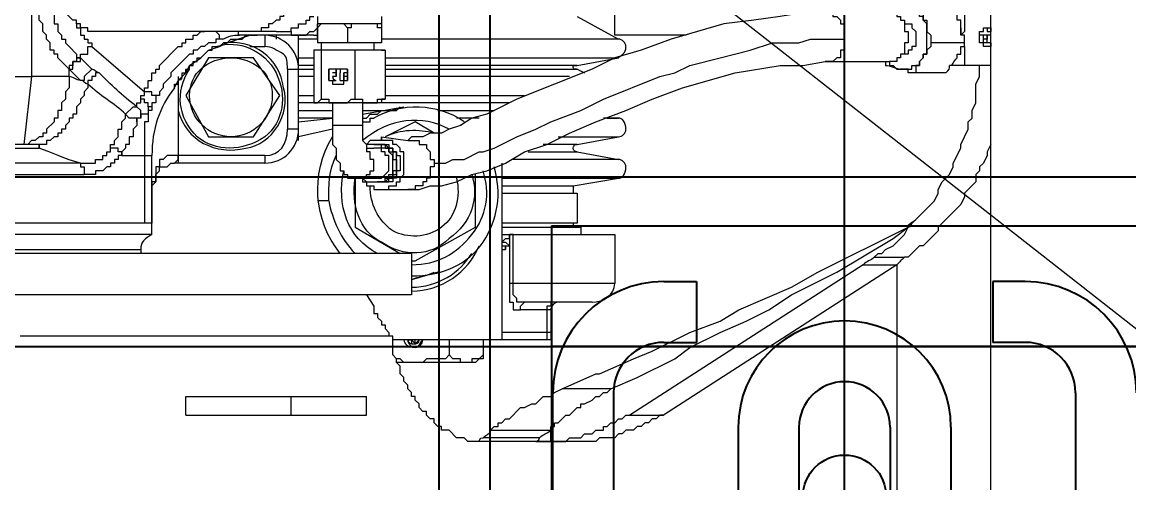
# Model space of a CAD drawing. Header units: millimetres. Extents: x 25083 to 52777, y 24772 to 45779.
# Drawn here: x 38677.4 to 38786.7, y 33398.4 to 33443.9 of the extents above; entities that cross this region are included whole.
import ezdxf

# ---------------------------------------------------------------- set-up
doc = ezdxf.new("R2010")
doc.units = ezdxf.units.MM
doc.layers.add('小车', color=7, linetype='Continuous')
doc.styles.get("Standard").update_dxf_attribs({"font": ''})
doc.styles.get('Standard').set_extended_font_data('SimSun')
doc.dimstyles.new('15', dxfattribs={"dimtxt": 15, "dimasz": 10, "dimexe": 2, "dimexo": 1, "dimgap": 1, "dimtad": 1, "dimdsep": 46, "dimtxsty": 'Standard', "dimcen": 2.5, "dimadec": 0, "dimazin": 0, "dimtfac": 1, "dimtmove": 2, "dimatfit": 3, "dimfxl": 1, "dimtolj": 1, "dimarcsym": 0})
doc.dimstyles.new('ISO-25', dxfattribs={"dimtxt": 2.5, "dimasz": 2.5, "dimexe": 1.25, "dimexo": 0.625, "dimtad": 1, "dimtxsty": 'Standard', "dimcen": 2.5, "dimadec": 0, "dimazin": 0, "dimtfac": 1, "dimtmove": 0, "dimatfit": 3, "dimfxl": 1, "dimarcsym": 0})

# ---------------------------------------------------------------- blocks, each defined once
blk = doc.blocks.new('A$C6E4F4F8B')
at = {"color": 6, "ltscale": 15}
blk.add_line((123.2, 6.08), (123.2, 63.92), dxfattribs=at)
for p, q in [((135.1, 63.92), (135.1, 6.08)), ((139.67, 57.8), (157.05, 57.8)), ((128.7, 52.83), (128.7, 49.63)), ((134.7, 52.83), (134.7, 49.63)), ((128.7, 49.63), (134.7, 49.63)), ((143.08, 45.5), (157.05, 45.5)), ((143.08, 39.5), (157.05, 39.5)), ((143.08, 30.5), (157.05, 30.5)), ((143.08, 24.5), (157.05, 24.5)), ((128.7, 17.17), (128.7, 20.37)), ((128.7, 20.37), (134.7, 20.37)), ((134.7, 17.17), (134.7, 20.37)), ((139.67, 12.2), (157.05, 12.2)), ((157.05, 6.2), (139.67, 6.2)), ((0, 0), (197.2, 0))]:
    blk.add_line(p, q)
at = {"color": 1}
for p in [(123.2, 6.08), (133.2, 6.08)]:
    blk.add_line(p, (173.2, 6.08), dxfattribs=at)
at = {"color": 6, "ltscale": 15}
blk.add_circle((149.92, 35), 4.1, dxfattribs=at)
blk.add_circle((149.92, 35), 4.1, dxfattribs=at)
for centre, radius, start, end in [((139.67, 52.83), 10.97, 90, 180), ((139.67, 52.83), 4.97, 90, 180), ((143.08, 35), 4.5, 90, 270), ((139.67, 17.17), 10.97, 180, 270), ((139.67, 17.17), 4.97, 180, 270)]:
    blk.add_arc(centre, radius, start, end)
at = {"ltscale": 15}
blk.add_arc((143.08, 35), 10.5, 90, 270, dxfattribs=at)
blk = doc.blocks.new('*D925')
at = {"color": 0, "lineweight": -2}
for p, q in [((29677.86, 34881.66), (29677.86, 32448.29)), ((40733.02, 34757.65), (40733.02, 32448.29)), ((29680.36, 32449.54), (40730.52, 32449.54))]:
    blk.add_line(p, q, dxfattribs=at)
at = {"color": 0}
for points in [[(29680.36, 32449.96), (29680.36, 32449.13), (29677.86, 32449.54)], [(40730.52, 32449.13), (40730.52, 32449.96), (40733.02, 32449.54)]]:
    blk.add_solid(points, dxfattribs=at)
at = {"layer": 'DEFPOINTS', "color": 0}
for p in [(29677.86, 34882.29), (40733.02, 34758.27), (40733.02, 32449.54)]:
    blk.add_point(p, dxfattribs=at)
at = {"color": 0, "insert": (35205.44, 32451.63), "char_height": 2.5, "attachment_point": 5}
blk.add_mtext('11055,15', dxfattribs=at)
blk = doc.blocks.new('zw$D2F4')
at = {"color": 7, "lineweight": 5}
for points in [[(237.67, 775.03), (237.67, 867.12)], [(241.75, 775.03), (241.75, 867.12)], [(244.73, 801.39), (244.73, 842.61)], [(249.55, 842.61), (249.55, 807.33)], [(250.67, 807.71), (250.67, 841.87)], [(242.13, 839.27), (242.13, 801.76)], [(243.61, 800.65), (243.61, 840.01)], [(252.15, 837.04), (252.15, 811.79)], [(252.52, 813.28), (252.52, 815.13)], [(259.21, 815.13), (259.21, 812.53)], [(233.58, 777.25), (233.58, 813.65)], [(252.15, 811.79), (252.52, 811.79), (252.52, 813.28)], [(259.21, 812.53), (252.52, 813.28)], [(259.21, 808.82), (258.09, 808.82), (257.72, 809.19), (256.98, 809.19), (256.61, 809.56), (255.87, 809.56), (255.87, 809.93), (255.12, 809.93), (255.12, 810.31), (254.75, 810.31), (254.01, 811.05), (253.64, 811.05), (253.64, 811.42), (253.27, 811.42), (253.27, 811.79), (252.9, 812.16), (252.9, 812.53), (252.52, 812.9), (252.52, 813.28)], [(258.47, 806.96), (258.09, 806.96), (257.72, 807.33), (257.35, 807.33), (256.98, 807.71), (256.61, 807.71), (256.24, 808.08), (255.49, 808.08), (255.49, 808.45), (255.12, 808.45), (255.12, 808.82), (254.75, 808.82), (254.38, 809.19), (254.01, 809.19), (254.01, 809.56), (253.64, 809.56), (253.64, 809.93), (253.27, 809.93), (253.27, 810.31), (252.9, 810.68), (252.9, 811.05), (252.52, 811.05), (252.52, 811.79), (252.15, 811.79)], [(270.35, 812.53), (259.21, 812.53)], [(259.21, 808.82), (259.21, 812.53)], [(259.95, 808.82), (261.07, 809.93), (261.44, 809.93), (261.44, 810.31), (261.81, 810.31), (261.81, 810.68), (262.55, 810.68), (262.92, 811.05), (263.29, 811.05), (263.66, 811.42), (264.41, 811.42), (264.78, 811.79), (266.26, 811.79)], [(266.26, 810.31), (264.41, 810.31), (264.41, 809.93), (263.66, 809.93), (263.29, 809.56), (262.92, 809.56), (262.92, 809.19), (262.55, 809.19), (262.18, 808.82), (261.44, 808.08), (261.07, 808.08), (261.07, 807.71)], [(263.66, 805.11), (263.66, 806.96), (264.04, 806.96), (264.04, 807.71), (264.41, 807.71), (264.41, 808.08), (264.78, 808.08), (264.78, 808.45), (265.15, 808.82), (265.89, 809.56), (266.26, 809.56), (266.26, 809.93), (267.01, 809.93), (267.01, 810.31), (268.12, 810.31)], [(258.84, 807.71), (259.95, 808.82)], [(259.21, 808.82), (259.95, 808.82)], [(259.95, 808.82), (259.95, 808.45), (260.69, 808.45), (260.69, 807.71), (261.07, 807.71)], [(261.07, 807.71), (261.07, 808.08), (260.69, 808.08), (260.69, 808.45), (260.32, 808.45), (260.32, 808.82), (259.95, 808.82)], [(250.67, 807.71), (250.3, 807.71), (250.3, 807.33), (249.55, 807.33)], [(251.41, 803.62), (251.41, 803.99), (251.04, 803.99), (251.04, 804.36), (250.67, 804.36), (250.67, 804.73), (250.3, 804.73), (250.3, 805.11), (249.92, 805.48), (249.92, 805.85), (249.92, 806.22), (249.55, 806.22), (249.55, 807.33)], [(250.67, 807.71), (250.67, 806.22), (251.04, 806.22), (251.04, 805.48), (251.41, 805.48), (251.41, 805.11), (251.78, 805.11), (251.78, 804.73), (252.15, 804.73)], [(259.95, 806.59), (259.21, 807.33), (258.84, 807.33), (258.84, 807.71)], [(261.07, 807.71), (259.95, 806.59)], [(261.07, 807.71), (261.44, 807.71), (261.44, 806.96), (262.18, 806.96), (262.18, 806.59)], [(264.41, 808.08), (264.04, 808.08), (264.04, 807.71), (263.29, 807.71), (263.29, 807.33), (262.92, 807.33), (262.92, 806.96), (262.55, 806.96), (262.55, 806.59), (262.18, 806.59)], [(262.18, 806.59), (257.72, 801.39)], [(259.58, 805.85), (259.58, 806.22), (259.21, 806.22), (259.21, 806.59), (258.84, 806.59), (258.84, 806.96), (258.47, 806.96)], [(251.41, 803.62), (251.78, 803.62), (251.78, 803.99), (252.15, 803.99), (252.15, 804.73)], [(252.15, 804.73), (252.52, 804.73), (252.52, 804.36), (252.9, 804.36), (253.27, 803.99), (254.01, 803.99), (254.01, 803.62), (254.75, 803.62), (255.12, 803.25), (255.49, 803.25)], [(263.66, 788.4), (263.66, 805.11)], [(251.41, 803.62), (251.41, 800.65)], [(254.75, 802.14), (254.38, 802.14), (254.01, 802.51), (253.27, 802.51), (253.27, 802.88), (252.52, 802.88), (252.52, 803.25), (252.15, 803.25), (251.78, 803.62), (251.41, 803.62)], [(254.75, 802.14), (255.12, 802.14), (255.12, 802.88), (255.49, 803.25)], [(255.49, 803.25), (256.24, 802.51), (256.24, 802.14)], [(255.12, 801.76), (255.12, 802.14), (254.75, 802.14)], [(255.12, 801.76), (255.87, 801.76), (256.24, 802.14)], [(256.24, 802.14), (256.61, 802.14), (256.61, 801.76), (256.98, 801.76)], [(242.13, 801.76), (241.75, 801.76)], [(244.35, 800.65), (244.73, 800.65), (244.73, 801.39)], [(251.41, 801.39), (244.73, 801.39)], [(256.24, 800.65), (255.87, 800.65), (255.87, 801.02), (254.75, 801.02), (254.75, 801.39), (251.41, 801.39)], [(256.24, 800.65), (256.24, 801.02), (255.49, 801.02), (255.49, 801.76), (255.12, 801.76)], [(256.24, 800.65), (256.24, 801.02), (256.61, 801.02), (256.61, 801.39), (256.98, 801.39), (256.98, 801.76)], [(256.98, 801.76), (257.35, 801.76), (257.35, 801.39), (257.72, 801.39)], [(257.35, 799.91), (257.35, 800.65), (257.72, 800.65), (257.72, 801.39)], [(257.72, 801.39), (258.09, 801.39), (258.09, 801.02), (258.84, 801.02), (258.84, 800.65), (259.58, 800.65), (259.58, 800.28), (259.95, 800.28), (259.95, 799.91), (260.32, 799.91), (262.18, 798.05), (262.18, 797.68), (262.55, 797.68), (262.55, 797.31), (262.92, 797.31), (262.92, 796.94), (262.92, 796.57), (263.29, 796.57), (263.29, 796.19), (263.66, 795.82), (263.66, 795.45)], [(243.61, 800.65), (251.41, 800.65)], [(244.73, 800.65), (247.33, 800.65)], [(247.33, 800.65), (244.73, 800.65)], [(247.33, 800.65), (248.44, 800.65), (248.81, 800.28), (249.55, 800.28), (249.92, 799.91), (250.3, 799.91), (250.3, 799.16), (250.67, 798.79), (250.67, 798.42)], [(251.41, 798.05), (251.41, 799.16), (251.04, 799.54), (251.04, 799.91), (250.3, 799.91), (250.3, 800.28), (248.81, 800.28), (248.81, 800.65), (247.33, 800.65)], [(257.35, 799.91), (257.35, 800.28), (256.61, 800.28), (256.61, 800.65), (256.24, 800.65)], [(262.92, 793.59), (262.92, 794.34), (262.55, 794.34), (262.55, 795.08), (262.18, 795.45), (262.18, 795.82), (261.81, 796.19), (261.81, 796.57), (261.44, 796.57), (261.44, 796.94), (259.58, 798.79), (259.21, 798.79), (258.47, 799.54), (258.09, 799.54), (257.72, 799.91), (257.35, 799.91)], [(250.67, 789.51), (250.67, 798.42)], [(250.67, 798.42), (251.04, 798.05), (251.41, 798.05)], [(259.21, 798.05), (250.67, 798.05)], [(251.41, 789.51), (251.41, 798.05)], [(258.09, 798.42), (258.84, 798.05), (259.58, 797.31)], [(258.09, 798.42), (258.47, 798.42), (258.47, 798.05), (258.84, 798.05)], [(258.84, 798.05), (259.21, 797.68), (259.58, 797.68), (259.58, 797.31), (259.95, 797.31), (259.95, 796.94), (260.32, 796.94)], [(225.79, 797.31), (227.64, 797.31)], [(225.79, 797.31), (225.79, 779.48)], [(227.64, 797.31), (227.64, 779.48)], [(257.35, 797.31), (253.27, 795.08)], [(261.07, 795.08), (257.35, 797.31)], [(259.58, 797.31), (260.32, 796.94)], [(260.32, 796.94), (261.07, 795.82), (261.81, 795.08), (262.18, 793.97), (262.55, 793.22), (263.29, 790.99), (263.29, 790.25)], [(260.32, 796.94), (260.32, 796.57), (260.69, 796.57), (260.69, 796.19), (261.07, 796.19), (261.07, 795.82), (261.81, 795.08), (261.81, 794.71), (262.18, 794.71), (262.18, 793.97), (262.55, 793.59), (262.55, 793.22), (262.92, 792.85), (262.92, 791.74), (263.29, 791.37), (263.29, 790.25)], [(253.27, 795.08), (253.27, 790.62)], [(261.07, 790.62), (261.07, 795.08)], [(262.92, 793.59), (262.92, 793.97), (263.29, 793.97), (263.66, 794.34)], [(263.29, 791.74), (263.29, 792.11), (263.66, 792.11)], [(262.18, 790.99), (262.18, 789.51)], [(263.29, 784.68), (263.29, 791.74)], [(266.26, 786.91), (266.26, 787.28), (265.89, 787.28), (265.52, 787.65), (265.15, 787.65), (265.15, 788.02), (264.78, 788.02), (264.78, 788.4), (264.41, 788.77), (264.41, 789.14), (264.04, 789.14), (264.04, 789.88), (263.66, 789.88), (263.66, 791.37)], [(253.27, 790.62), (257.35, 788.02)], [(257.35, 788.02), (261.07, 790.62)], [(251.41, 789.51), (250.67, 789.51)], [(263.29, 789.51), (262.18, 789.51)], [(263.29, 788.4), (262.92, 788.4)], [(263.66, 788.4), (263.66, 786.91), (264.04, 786.91), (264.04, 786.17), (264.41, 786.17), (264.41, 785.8), (264.41, 785.42), (264.78, 785.42), (264.78, 785.05), (265.15, 785.05), (265.15, 784.68)], [(225.79, 786.91), (227.64, 786.91)], [(259.95, 787.28), (254.01, 787.28)], [(254.01, 786.17), (254.01, 787.28)], [(259.95, 787.28), (259.95, 786.17)], [(263.66, 786.91), (263.29, 786.91), (263.29, 786.54)], [(252.9, 786.17), (263.29, 786.17)], [(254.01, 782.82), (253.27, 786.17)], [(254.75, 786.17), (255.12, 782.82)], [(255.12, 782.82), (255.12, 786.17)], [(255.87, 786.17), (255.87, 782.82)], [(256.61, 782.82), (256.61, 786.17)], [(257.35, 786.17), (257.35, 784.68)], [(259.21, 784.68), (259.21, 786.17)], [(259.95, 786.17), (259.95, 784.68)], [(260.32, 784.68), (260.32, 786.17)], [(261.07, 786.17), (261.07, 784.68)], [(262.92, 784.31), (262.92, 786.17)], [(263.29, 786.54), (263.29, 785.42), (263.66, 785.05), (263.66, 784.68), (264.04, 784.31)], [(256.98, 784.68), (256.61, 784.68)], [(256.61, 784.68), (256.61, 784.31)], [(261.81, 784.68), (256.98, 784.68)], [(261.81, 784.31), (261.81, 784.68)], [(246.95, 783.2), (246.95, 784.31)], [(256.61, 782.08), (256.61, 784.31)], [(256.61, 784.31), (256.98, 783.94)], [(256.98, 783.94), (256.98, 783.2), (256.61, 783.2), (256.61, 782.08)], [(261.81, 783.94), (256.98, 783.94)], [(261.81, 782.08), (261.81, 784.31)], [(261.81, 783.94), (261.81, 784.31)], [(261.81, 782.08), (261.81, 783.94)], [(262.55, 783.94), (261.81, 783.94)], [(264.04, 784.31), (262.55, 784.31)], [(264.04, 784.31), (262.55, 784.31)], [(262.55, 778), (262.55, 784.31)], [(262.55, 782.82), (262.55, 784.31)], [(262.92, 784.31), (264.04, 784.31)], [(262.92, 784.31), (263.29, 784.31)], [(264.04, 784.31), (262.92, 784.31)], [(263.29, 784.31), (262.92, 784.31)], [(262.92, 784.31), (263.29, 784.31)], [(263.29, 784.31), (263.66, 784.31)], [(263.29, 784.31), (263.66, 784.31)], [(263.29, 784.31), (263.66, 784.31)], [(263.66, 784.31), (263.29, 784.31)], [(263.66, 784.31), (264.04, 784.31)], [(264.04, 784.31), (263.66, 784.31)], [(263.66, 784.31), (264.04, 784.31)], [(264.41, 784.31), (264.04, 784.31)], [(264.41, 782.82), (264.41, 783.94), (264.04, 784.31)], [(264.04, 784.31), (264.41, 784.31)], [(264.41, 778), (264.41, 784.31)], [(265.15, 784.31), (264.41, 784.31)], [(254.38, 782.82), (252.52, 782.82), (252.15, 782.45), (251.04, 782.45), (250.67, 782.08), (250.3, 782.08), (249.92, 782.08), (249.92, 781.71), (249.55, 781.71), (249.55, 781.34), (249.18, 781.34), (249.18, 780.23)], [(256.61, 782.82), (254.38, 782.82)], [(254.38, 779.85), (254.38, 782.82)], [(258.84, 783.2), (258.84, 782.82), (258.47, 782.82), (258.47, 782.08)], [(258.84, 783.2), (258.84, 782.82), (258.47, 782.82), (258.47, 782.08)], [(258.84, 783.2), (259.95, 783.2)], [(258.84, 783.2), (259.95, 783.2)], [(259.95, 783.2), (258.84, 783.2)], [(259.21, 782.45), (259.21, 782.82)], [(259.21, 782.45), (259.58, 782.45)], [(259.58, 782.45), (259.21, 782.45)], [(259.58, 782.45), (259.58, 782.82)], [(259.58, 782.45), (259.95, 782.45)], [(259.95, 782.45), (259.58, 782.45)], [(259.95, 782.08), (259.95, 783.2)], [(259.95, 782.08), (259.95, 783.2)], [(262.55, 781.34), (262.55, 782.82)], [(264.04, 781.34), (264.41, 781.71), (264.41, 782.82)], [(256.61, 779.11), (256.61, 782.08)], [(256.61, 782.08), (256.61, 781.34), (256.98, 780.97), (256.98, 780.6)], [(258.47, 782.08), (258.47, 781.71), (258.84, 781.71), (258.84, 781.34)], [(258.84, 782.08), (259.58, 782.08)], [(258.84, 782.08), (258.84, 781.71)], [(258.84, 781.71), (259.21, 781.71)], [(259.21, 781.71), (258.84, 781.71)], [(258.84, 781.71), (259.21, 781.71)], [(259.95, 781.34), (258.84, 781.34)], [(258.84, 781.34), (259.21, 781.34)], [(259.21, 781.34), (258.84, 781.34)], [(259.21, 781.71), (259.58, 781.71)], [(259.58, 781.71), (259.21, 781.71)], [(259.21, 781.34), (259.21, 781.71)], [(259.58, 781.34), (259.21, 781.34)], [(259.58, 781.34), (259.21, 781.34)], [(259.21, 781.34), (259.58, 781.34)], [(259.95, 781.71), (259.95, 782.08), (259.58, 782.08)], [(259.58, 781.34), (259.58, 781.71)], [(259.58, 781.34), (259.95, 781.34)], [(259.95, 781.34), (259.58, 781.34)], [(259.95, 781.34), (259.95, 782.08)], [(261.81, 778), (261.81, 782.08)], [(261.81, 780.6), (261.81, 782.08)], [(264.04, 781.34), (262.55, 781.34)], [(262.55, 779.85), (262.55, 781.34)], [(264.41, 779.85), (264.41, 780.97), (264.04, 780.97), (264.04, 781.34)], [(244.35, 780.6), (241.75, 776.14)], [(249.18, 780.6), (244.35, 780.6)], [(249.18, 780.23), (249.18, 778.74)], [(249.18, 780.23), (249.18, 779.48), (249.55, 779.48), (249.55, 779.11), (249.92, 779.11)], [(256.98, 780.6), (256.98, 779.85), (256.61, 779.85), (256.61, 779.11)], [(256.98, 780.6), (261.81, 780.6)], [(261.81, 779.11), (261.81, 780.6)], [(225.79, 779.48), (227.64, 779.48)], [(237.67, 779.48), (236.56, 778.74)], [(249.18, 779.85), (248.81, 779.85), (248.81, 779.48), (248.44, 779.48), (248.44, 778.74), (248.07, 778.74), (248.07, 778.37), (248.07, 778)], [(249.18, 779.85), (248.81, 779.48), (248.81, 778.74)], [(249.92, 779.11), (249.92, 778.74), (251.04, 778.74), (251.04, 779.11), (251.41, 779.11), (251.78, 779.11), (251.78, 779.48)], [(254.38, 779.85), (252.9, 779.85), (252.52, 779.48), (251.78, 779.48)], [(252.15, 779.48), (252.15, 778.74)], [(252.52, 778.74), (252.52, 779.48), (252.15, 779.48)], [(253.27, 778), (252.9, 778), (252.9, 779.11), (252.52, 779.48)], [(256.61, 779.85), (254.38, 779.85)], [(254.75, 779.85), (254.75, 779.11), (255.12, 779.11), (255.12, 778.74)], [(255.12, 779.85), (255.12, 779.48), (255.49, 779.11), (255.49, 778.37), (255.87, 778), (255.87, 776.51), (256.24, 776.14)], [(255.49, 779.85), (256.24, 775.77)], [(255.87, 779.85), (255.87, 778)], [(256.61, 765.37), (256.61, 779.85)], [(256.61, 778), (256.61, 779.11)], [(256.61, 779.11), (256.61, 778.37), (256.98, 778.37), (256.98, 777.63)], [(261.81, 777.63), (261.81, 779.11)], [(262.55, 778), (262.55, 779.85)], [(264.04, 778), (264.04, 778.37), (264.41, 778.37), (264.41, 779.85)], [(236.56, 778.74), (235.81, 778.74), (235.81, 778.37), (235.44, 778.37), (235.07, 778), (234.7, 778), (234.7, 777.63), (234.33, 777.63), (233.96, 777.25), (233.58, 777.25)], [(248.07, 778), (248.07, 775.4)], [(248.07, 778), (248.07, 777.25), (248.44, 777.25), (248.44, 776.51), (248.81, 776.51), (248.81, 776.14), (249.18, 776.14), (249.55, 775.77), (250.67, 775.77)], [(248.81, 778.74), (248.81, 778.37)], [(248.81, 778.74), (248.81, 777.63), (249.18, 777.63), (249.18, 777.25), (249.55, 777.25), (249.55, 776.88)], [(249.55, 776.88), (249.18, 776.88), (249.18, 777.25), (248.81, 777.63), (248.81, 778), (248.81, 778.37)], [(248.81, 778.37), (248.81, 777.25), (249.18, 777.25), (249.18, 776.88), (249.55, 776.88), (249.55, 776.51)], [(249.55, 776.51), (249.18, 776.51), (249.18, 776.88), (248.81, 776.88), (248.81, 777.63), (248.81, 778)], [(249.18, 778.74), (249.18, 778), (249.55, 777.63), (249.92, 777.25)], [(249.55, 776.88), (251.41, 776.88), (251.78, 777.25), (252.15, 777.25), (252.15, 778), (252.52, 778), (252.52, 778.74)], [(252.52, 778.37), (252.52, 777.63), (252.15, 777.63), (252.15, 777.25), (251.78, 777.25), (251.78, 776.88), (251.04, 776.88), (251.04, 776.51), (249.92, 776.51), (249.92, 776.88), (249.55, 776.88)], [(249.55, 776.51), (251.41, 776.51), (251.78, 776.51), (251.78, 776.88), (252.15, 776.88), (252.15, 777.25), (252.52, 777.63), (252.52, 778.37)], [(252.52, 778), (252.52, 777.25), (252.15, 777.25), (252.15, 776.88), (251.78, 776.88), (251.78, 776.51), (251.41, 776.51), (251.41, 776.14), (249.92, 776.14), (249.92, 776.51), (249.55, 776.51)], [(249.92, 777.25), (251.04, 777.25), (251.41, 777.25), (251.41, 777.63), (251.78, 777.63), (251.78, 778), (252.15, 778), (252.15, 778.74)], [(250.67, 775.77), (251.78, 775.77), (251.78, 776.14), (252.15, 776.14), (252.52, 776.51), (252.52, 776.88), (252.9, 776.88), (252.9, 778), (253.27, 778)], [(252.52, 778.74), (252.52, 778.37)], [(253.27, 778), (252.9, 775.4)], [(256.98, 777.63), (256.98, 778), (256.61, 778)], [(262.55, 778.74), (261.81, 778.74)], [(261.81, 778), (261.81, 777.63)], [(264.04, 778), (262.55, 778)], [(262.92, 754.6), (262.92, 778)], [(264.41, 778), (264.04, 778)], [(265.15, 778), (264.41, 778)], [(223.19, 767.6), (223.19, 769.46), (223.56, 769.83), (223.56, 770.57), (224.3, 771.31), (224.3, 772.06), (224.67, 772.06), (224.67, 772.43), (225.04, 772.8), (225.41, 772.8), (225.41, 773.17), (225.79, 773.54), (226.16, 773.54), (226.16, 773.91), (226.53, 774.28), (226.9, 774.28), (227.27, 774.65), (227.64, 774.65), (227.64, 775.03), (228.01, 775.03), (228.39, 775.4), (228.76, 775.4), (229.13, 775.77), (229.5, 775.77), (229.87, 776.14), (230.61, 776.14), (230.99, 776.51), (231.36, 776.51), (231.73, 776.88), (233.58, 776.88), (233.58, 777.25)], [(233.21, 762.03), (233.21, 776.88)], [(254.75, 774.65), (253.27, 777.63)], [(261.81, 777.63), (256.98, 777.63)], [(257.35, 777.63), (257.35, 763.89)], [(259.21, 759.43), (259.21, 777.63)], [(259.95, 777.63), (259.95, 758.69)], [(260.32, 758.69), (260.32, 777.63)], [(261.07, 777.63), (261.07, 754.6)], [(230.99, 768.71), (230.99, 776.51)], [(230.99, 774.65), (230.99, 775.77), (231.36, 776.14), (231.36, 776.51)], [(231.73, 771.31), (231.36, 771.68), (231.36, 773.54), (230.99, 773.91), (230.99, 774.65)], [(233.21, 775.03), (232.84, 775.03)], [(233.21, 775.03), (233.21, 775.4)], [(241.75, 775.03), (237.67, 775.03)], [(239.9, 772.43), (239.16, 775.03)], [(241.01, 775.03), (241.01, 774.65)], [(241.01, 774.65), (244.35, 768.71)], [(248.07, 775.4), (248.07, 774.28), (248.44, 773.17), (248.44, 772.06), (248.81, 770.57), (249.55, 769.08), (249.92, 767.6), (250.67, 765.74), (251.78, 763.89), (252.52, 761.66), (253.64, 759.43), (254.75, 756.83), (255.87, 753.86), (256.98, 751.26), (258.09, 748.29), (259.58, 743.09), (260.32, 738.63), (260.32, 736.4), (260.69, 734.18)], [(250.67, 772.8), (250.3, 772.8), (250.3, 773.17), (249.18, 773.17), (249.18, 773.54), (248.81, 773.54), (248.81, 773.91), (248.44, 773.91), (248.44, 774.65), (248.07, 774.65), (248.07, 775.4)], [(252.9, 775.4), (252.9, 774.28), (252.52, 774.28), (252.52, 773.54), (252.15, 773.54), (251.78, 773.17), (251.04, 773.17), (251.04, 772.8), (250.67, 772.8)], [(265.52, 734.18), (265.52, 736.4), (265.15, 738.63), (264.78, 741.23), (264.41, 744.2), (262.92, 749.4), (261.81, 752.37), (261.07, 754.97), (259.95, 757.2), (256.98, 764.63), (255.49, 767.6), (255.12, 769.08), (254.38, 770.2), (254.01, 771.31), (253.64, 772.06), (253.64, 773.17), (253.27, 773.91), (253.27, 775.03), (252.9, 775.4)], [(253.64, 772.8), (254.75, 774.65)], [(250.67, 772.8), (250.67, 771.68), (251.04, 770.94), (251.04, 769.83), (251.78, 768.34), (251.78, 767.97), (252.15, 766.86), (253.27, 764.63), (254.01, 762.77), (254.75, 761.29), (255.87, 758.32), (256.98, 756.09), (259.21, 750.52), (259.58, 749.03), (260.32, 747.55), (261.07, 744.57), (261.81, 741.6), (262.55, 739.38), (262.55, 736.78), (262.92, 735.66), (262.92, 732.32)], [(255.87, 772.43), (255.87, 766.86)], [(230.99, 769.46), (230.99, 770.2), (231.36, 770.2), (231.36, 770.94), (231.73, 771.31)], [(233.21, 771.31), (231.73, 771.31)], [(255.12, 768.34), (255.12, 770.57)], [(231.73, 767.97), (231.36, 767.97), (231.36, 769.08), (230.99, 769.08), (230.99, 769.46)], [(230.99, 768.71), (231.73, 767.97)], [(244.35, 768.71), (249.55, 768.71)], [(223.19, 759.43), (223.19, 767.6)], [(223.56, 762.4), (223.56, 767.97)], [(224.3, 767.23), (224.3, 761.29)], [(224.3, 767.23), (224.67, 766.86), (224.67, 766.48), (225.04, 766.48), (225.04, 766.11), (225.41, 765.74), (225.41, 765.37), (226.53, 764.26), (226.53, 763.89), (226.9, 763.14), (226.9, 762.77), (227.64, 762.03), (227.64, 761.29), (228.01, 760.91), (228.39, 760.17)], [(233.21, 767.97), (231.73, 767.97)], [(250.67, 766.11), (233.21, 766.11)], [(233.96, 761.29), (233.96, 766.11)], [(242.13, 766.11), (242.13, 765.74)], [(242.87, 766.11), (242.5, 766.11), (242.5, 765.74), (242.13, 765.74)], [(242.87, 766.11), (242.87, 765.74), (242.5, 765.37)], [(242.87, 766.11), (243.24, 765.74), (243.24, 765.37), (243.61, 765.37), (243.61, 765)], [(243.61, 766.11), (243.61, 754.97)], [(244.35, 766.11), (244.35, 758.32)], [(244.73, 758.69), (244.73, 766.11)], [(247.7, 766.11), (247.7, 758.69)], [(248.44, 766.11), (248.44, 759.06)], [(249.18, 766.11), (249.18, 754.6)], [(238.78, 765.37), (236.93, 765.37), (236.93, 765), (236.56, 765), (236.18, 765), (236.18, 764.26)], [(236.93, 763.89), (236.93, 764.63), (237.3, 764.63), (237.67, 765), (238.78, 765)], [(242.5, 765.37), (238.78, 765.37)], [(238.78, 754.97), (238.78, 765.37)], [(238.78, 765), (243.61, 765)], [(242.13, 765.74), (242.5, 765.74), (242.5, 765.37)], [(243.61, 765), (243.61, 765.37), (242.5, 765.37)], [(251.04, 754.6), (251.04, 765)], [(236.18, 761.29), (236.18, 764.26)], [(236.18, 764.26), (236.56, 764.26), (236.93, 763.89)], [(236.93, 757.2), (236.93, 763.89)], [(251.78, 763.51), (251.78, 758.69)], [(233.96, 761.66), (233.21, 761.66), (233.21, 762.03), (233.21, 762.4)], [(233.96, 761.29), (233.21, 761.29), (233.21, 761.66), (233.21, 762.03)], [(236.18, 761.66), (233.96, 761.66)], [(236.93, 760.91), (236.93, 761.29), (236.56, 761.29), (236.56, 761.66), (236.18, 761.66)], [(252.52, 758.69), (252.52, 762.03)], [(236.18, 761.29), (234.33, 761.29)], [(253.27, 760.54), (253.27, 754.6)], [(225.79, 750.15), (225.79, 750.52), (225.41, 750.89), (225.41, 751.26), (225.04, 751.63), (225.04, 752), (224.67, 752.37), (224.67, 752.74), (224.3, 753.12), (224.3, 753.86), (223.93, 754.23), (223.93, 754.6), (223.56, 754.97), (223.56, 756.46), (223.19, 756.83), (223.19, 758.32), (223.19, 758.69), (223.19, 759.43)], [(228.39, 755.34), (228.39, 760.17)], [(228.39, 760.17), (229.87, 756.83), (229.87, 756.46), (231.36, 753.12), (232.1, 751.26), (233.96, 747.55), (235.07, 744.57), (236.18, 742.72), (238.41, 737.52), (239.9, 734.92), (244.35, 726.01)], [(244.35, 758.32), (243.61, 758.32)], [(244.73, 759.06), (244.35, 759.06)], [(247.7, 758.69), (244.73, 758.69)], [(248.44, 759.06), (247.7, 759.06)], [(248.44, 759.06), (249.18, 754.6)], [(251.78, 758.69), (251.04, 754.6)], [(252.52, 758.69), (253.27, 754.6)], [(259.95, 758.69), (259.58, 757.94)], [(260.32, 758.69), (261.07, 754.6)], [(265.15, 758.69), (262.92, 754.6)], [(255.12, 754.6), (255.12, 756.09)], [(243.61, 754.97), (238.78, 754.97)], [(255.12, 755.72), (255.12, 754.6)], [(263.29, 754.97), (272.58, 754.97)], [(263.29, 747.92), (263.29, 754.97)], [(225.79, 753.49), (225.79, 750.15)], [(240.64, 727.12), (225.79, 750.15)], [(260.69, 734.18), (260.69, 727.86)], [(262.92, 732.32), (261.81, 732.32), (261.81, 732.69), (261.07, 732.69), (261.07, 733.06), (260.69, 733.43), (260.69, 734.18)], [(265.52, 734.18), (265.52, 733.43), (265.15, 733.43), (265.15, 733.06), (264.78, 732.69), (264.41, 732.69), (264.41, 732.32), (262.92, 732.32)], [(240.64, 730.46), (240.64, 727.12)], [(241.38, 729.35), (241.38, 726.38)], [(260.69, 727.86), (260.32, 727.86), (260.32, 727.49), (259.95, 727.12), (259.95, 726.75)], [(261.44, 726.38), (261.44, 726.75), (261.07, 726.75), (261.07, 727.12), (260.69, 727.12), (260.69, 727.86)], [(265.52, 727.86), (265.52, 727.12), (265.15, 727.12), (265.15, 726.75), (264.78, 726.75), (264.78, 726.38), (264.41, 726.38)], [(240.64, 727.12), (154.86, 727.12)], [(259.58, 725.26), (259.58, 726.01), (259.95, 726.01), (259.95, 726.75)], [(259.95, 726.75), (259.95, 725.64), (260.32, 725.64), (260.32, 725.26), (260.32, 724.89), (260.69, 724.89), (261.07, 724.52)], [(252.52, 717.84), (251.78, 718.21), (251.41, 718.21), (250.67, 718.58), (250.3, 718.95), (249.92, 718.95), (249.55, 719.32), (248.81, 719.32), (247.7, 720.44), (247.33, 720.44), (246.58, 720.81), (244.35, 723.04), (243.98, 723.04), (242.5, 724.52), (242.5, 724.89), (241.38, 726.01), (241.38, 726.38)], [(262.92, 726.01), (262.55, 726.01), (262.55, 726.38), (261.44, 726.38)], [(261.81, 726.01), (261.44, 726.01), (261.44, 726.38)], [(264.41, 726.38), (264.41, 725.64), (264.04, 725.64), (263.66, 725.26), (262.18, 725.26), (262.18, 725.64), (261.81, 725.64), (261.81, 726.01)], [(264.41, 726.38), (263.66, 726.38), (263.66, 726.01), (262.92, 726.01)], [(264.04, 724.15), (264.41, 724.15), (264.78, 724.52), (265.15, 724.52), (265.15, 724.89), (265.52, 724.89), (265.52, 725.26), (265.89, 725.26), (265.89, 725.64), (266.26, 725.64), (266.26, 726.01)], [(259.58, 722.29), (259.58, 725.26)], [(261.07, 724.52), (260.69, 724.89), (260.32, 724.89), (260.32, 725.26), (259.58, 725.26)], [(261.07, 724.52), (261.44, 724.52), (261.44, 724.15), (263.29, 724.15), (264.04, 724.15)], [(262.55, 723.78), (262.18, 723.78), (261.81, 724.15), (261.44, 724.15), (261.44, 724.52), (261.07, 724.52)], [(265.89, 724.52), (264.78, 724.52), (264.78, 724.15), (264.04, 724.15)], [(264.04, 724.15), (263.66, 724.15), (263.29, 723.78), (262.55, 723.78)], [(262.55, 720.44), (262.55, 723.78)], [(260.32, 718.21), (260.32, 721.92)], [(261.07, 721.18), (261.44, 721.18), (261.44, 720.81), (262.18, 720.81), (262.18, 720.44), (262.55, 720.44)], [(264.04, 720.81), (264.78, 720.81), (264.78, 721.18), (265.52, 721.18), (265.89, 721.55)], [(262.18, 720.44), (260.32, 720.44)], [(262.55, 720.44), (263.29, 720.44), (263.29, 720.81), (264.04, 720.81)], [(265.89, 720.44), (263.66, 720.44), (263.29, 720.81)], [(264.04, 720.81), (263.29, 720.81)], [(262.18, 718.21), (262.18, 718.58), (262.55, 718.58), (262.55, 718.95), (262.92, 718.95), (263.66, 718.95), (263.66, 718.58), (264.04, 718.58), (264.04, 718.21)], [(263.29, 718.21), (263.29, 718.95)], [(263.29, 718.21), (263.29, 718.95)], [(108.81, 717.84), (468.66, 717.84)], [(260.32, 717.84), (260.32, 718.21)], [(262.18, 717.84), (262.18, 718.21)], [(262.55, 717.84), (262.18, 717.84), (262.18, 718.21)], [(262.55, 718.21), (262.55, 718.58), (262.92, 718.58)], [(262.55, 717.84), (262.55, 718.21)], [(262.55, 718.21), (262.92, 718.21)], [(262.92, 718.58), (263.29, 718.58)], [(262.92, 718.21), (262.92, 718.58)], [(262.92, 718.21), (263.29, 718.21)], [(262.92, 718.21), (263.29, 718.21)], [(263.29, 718.21), (262.92, 718.21)], [(262.92, 718.21), (263.29, 718.21)], [(263.29, 717.84), (263.29, 718.21)], [(264.04, 718.21), (264.04, 717.84), (263.66, 717.84)], [(264.04, 718.21), (263.66, 718.21), (263.66, 717.84)]]:
    blk.add_lwpolyline(points, dxfattribs=at)
at = {"color": 7, "lineweight": 0}
for points in [[(223.19, 762.77), (223.19, 759.8), (223.56, 759.43), (223.56, 758.32), (223.93, 757.94), (223.93, 757.2), (224.3, 756.83), (224.3, 756.09), (224.67, 756.09), (224.67, 755.72), (225.04, 755.34), (225.04, 754.97), (225.41, 754.6), (225.41, 754.23), (225.79, 753.86), (225.79, 753.49)], [(223.19, 761.29), (224.3, 761.29)], [(224.3, 761.29), (224.67, 761.29), (224.67, 760.91), (225.04, 760.91), (225.04, 760.54), (225.79, 759.8), (225.79, 759.43), (226.53, 758.69), (226.53, 758.32), (226.9, 758.32), (226.9, 757.94), (227.27, 757.2), (227.64, 756.83), (227.64, 756.46), (228.01, 756.09), (228.01, 755.72), (228.39, 755.34)], [(228.39, 755.34), (229.5, 752.74), (231.36, 749.03), (232.47, 747.55), (233.96, 744.57), (235.07, 741.98), (236.18, 739.75), (237.67, 737.52), (239.9, 733.06), (243.24, 727.49), (244.35, 726.01)], [(240.64, 730.46), (225.79, 753.49)], [(241.38, 729.35), (241.75, 728.98), (241.75, 728.61), (242.13, 728.23), (242.5, 727.49), (243.61, 726.38), (244.35, 726.01), (246.95, 723.41), (247.7, 723.04), (248.07, 723.04), (248.81, 722.66), (249.55, 721.92), (250.3, 721.55), (250.67, 721.55), (252.15, 720.81), (252.52, 720.81), (254.01, 720.07), (254.75, 720.07), (255.12, 719.69), (255.87, 719.69), (256.61, 719.32), (258.47, 719.32), (259.21, 718.95), (260.32, 718.95)]]:
    blk.add_lwpolyline(points, dxfattribs=at)
at = {"color": 7, "lineweight": 5}
for points in [[(250.67, 807.71), (251.04, 809.19), (251.78, 810.68), (252.15, 811.79)], [(258.84, 807.71), (258.84, 808.08), (259.21, 808.45), (259.21, 808.82)], [(259.95, 808.82), (259.95, 808.82), (259.95, 808.82), (259.95, 808.82)], [(258.47, 806.96), (258.47, 807.33), (258.84, 807.33), (258.84, 807.71)], [(261.07, 807.71), (261.07, 807.71), (261.07, 807.71), (261.07, 807.71)], [(255.49, 803.25), (256.61, 804.36), (257.35, 805.85), (258.47, 806.96)], [(259.58, 805.85), (259.58, 806.22), (259.95, 806.22), (259.95, 806.59)], [(256.24, 802.14), (257.35, 803.62), (258.47, 804.73), (259.58, 805.85)], [(243.61, 800.65), (243.24, 801.39), (242.87, 801.76), (242.13, 801.76)], [(255.12, 801.76), (255.12, 801.76), (255.12, 801.76), (255.12, 801.76)], [(258.09, 798.42), (256.24, 799.91), (254.01, 800.65), (251.41, 800.65)], [(255.87, 798.05), (252.9, 797.31), (251.41, 794.34), (252.15, 791.37)], [(253.27, 796.19), (255.12, 798.05), (257.72, 798.42), (259.95, 796.94)], [(258.84, 798.05), (258.84, 798.05), (258.84, 798.05), (258.84, 798.05)], [(259.21, 797.68), (259.21, 797.68), (258.84, 797.68), (258.84, 798.05)], [(260.32, 796.94), (260.32, 796.94), (260.32, 796.94), (260.32, 796.94)], [(253.27, 789.51), (251.78, 791.74), (251.78, 794.34), (253.27, 796.19)], [(262.18, 794.34), (262.92, 792.11), (261.81, 789.51), (259.58, 788.4)], [(258.09, 787.65), (261.07, 788.02), (262.92, 790.62), (262.55, 793.59)], [(263.29, 791.74), (263.29, 792.48), (263.29, 792.85), (262.92, 793.59)], [(263.29, 791.74), (263.29, 792.48), (263.29, 792.85), (262.92, 793.59)], [(252.15, 791.37), (252.52, 788.77), (255.49, 786.91), (258.09, 787.65)], [(250.67, 789.51), (250.67, 787.65), (252.15, 786.17), (254.01, 786.17)], [(251.41, 789.51), (251.41, 788.02), (252.52, 787.28), (254.01, 787.28)], [(259.58, 788.4), (257.35, 787.28), (254.75, 787.65), (253.27, 789.51)], [(259.95, 786.17), (261.81, 786.17), (263.29, 787.65), (263.29, 789.51)], [(261.44, 787.65), (261.81, 788.4), (262.18, 788.77), (262.18, 789.51)], [(259.95, 787.28), (260.69, 787.28), (261.07, 787.28), (261.44, 787.65)], [(241.75, 782.08), (245.1, 784.68), (249.55, 785.05), (253.27, 782.82)], [(263.29, 784.68), (263.29, 784.68), (263.29, 784.68), (263.29, 784.31)], [(263.29, 784.68), (263.29, 784.68), (263.29, 784.68), (263.29, 784.31)], [(262.92, 784.31), (262.92, 784.31), (262.92, 784.31), (262.92, 784.31)], [(263.29, 784.31), (262.92, 784.31), (262.92, 784.31), (262.92, 784.31)], [(262.92, 784.31), (262.92, 784.31), (262.92, 784.31), (262.92, 784.31)], [(262.92, 784.31), (262.92, 784.31), (262.92, 784.31), (262.92, 784.31)], [(262.92, 784.31), (262.92, 784.31), (262.92, 784.31), (262.92, 784.31)], [(262.92, 784.31), (262.92, 784.31), (262.92, 784.31), (262.92, 784.31)], [(263.29, 784.31), (263.29, 784.31), (263.29, 784.31), (263.29, 784.31)], [(264.04, 784.31), (264.04, 784.31), (263.66, 784.31), (263.66, 784.31)], [(263.66, 784.31), (263.66, 784.31), (263.66, 784.31), (263.66, 784.31)], [(264.04, 784.31), (264.04, 784.31), (264.04, 784.31), (264.04, 784.31)], [(264.04, 784.31), (264.04, 784.31), (264.04, 784.31), (264.04, 784.31)], [(264.04, 784.31), (264.04, 784.31), (264.04, 784.31), (264.04, 784.31)], [(264.04, 784.31), (264.04, 784.31), (264.04, 784.31), (264.04, 784.31)], [(264.04, 784.31), (264.04, 784.31), (264.04, 784.31), (264.04, 784.31)], [(264.04, 784.31), (264.04, 784.31), (264.04, 784.31), (264.04, 784.31)], [(246.95, 783.2), (245.1, 782.82), (243.24, 782.08), (241.75, 780.6)], [(241.75, 778.37), (243.24, 781.34), (246.58, 782.45), (249.92, 781.71)], [(246.95, 783.2), (248.44, 783.2), (249.92, 783.2), (251.41, 782.45)], [(258.84, 783.2), (258.84, 782.82), (258.84, 782.82), (258.84, 782.45)], [(259.21, 782.82), (258.84, 782.82), (258.84, 782.45), (258.84, 782.45)], [(259.21, 782.82), (258.84, 782.82), (258.84, 782.45), (258.84, 782.45)], [(258.84, 782.45), (258.84, 782.45), (258.84, 782.45), (258.84, 782.45)], [(259.58, 782.45), (259.58, 782.45), (259.58, 782.82), (259.58, 782.82)], [(259.58, 782.45), (259.58, 782.45), (259.58, 782.82), (259.58, 782.82)], [(259.95, 782.45), (259.95, 782.45), (259.95, 782.82), (259.95, 783.2)], [(258.84, 781.71), (258.84, 781.71), (258.84, 781.71), (258.84, 781.34)], [(258.84, 781.71), (258.84, 781.71), (258.84, 781.71), (258.84, 781.34)], [(258.84, 781.71), (258.84, 781.71), (258.84, 781.71), (258.84, 781.71)], [(258.84, 781.71), (258.84, 781.71), (258.84, 781.71), (258.84, 781.71)], [(258.84, 781.71), (258.84, 781.71), (258.84, 781.71), (258.84, 781.71)], [(258.84, 781.34), (258.84, 781.34), (258.84, 781.34), (258.84, 781.34)], [(259.58, 781.71), (259.58, 781.71), (259.58, 781.71), (259.58, 781.71)], [(259.58, 781.71), (259.58, 781.71), (259.58, 781.71), (259.58, 781.71)], [(259.95, 781.34), (259.95, 781.71), (259.95, 781.71), (259.95, 781.71)], [(259.95, 781.34), (259.95, 781.71), (259.95, 781.71), (259.95, 781.71)], [(259.95, 781.71), (259.95, 781.71), (259.95, 781.71), (259.95, 781.71)], [(259.95, 781.71), (259.95, 781.71), (259.95, 781.71), (259.95, 781.71)], [(242.87, 778), (243.98, 780.23), (246.58, 780.97), (249.18, 780.6)], [(243.98, 776.88), (245.1, 778.37), (246.58, 779.11), (248.44, 779.11)], [(251.78, 779.48), (251.78, 779.48), (251.78, 779.48), (251.78, 779.48)], [(254.01, 771.31), (255.49, 773.91), (255.12, 777.25), (252.9, 779.85)], [(243.24, 771.31), (241.38, 773.17), (241.38, 775.77), (242.87, 778)], [(248.81, 778.37), (248.81, 778.37), (248.81, 778.37), (248.81, 778.37)], [(248.81, 778.37), (248.81, 778.37), (248.81, 778.37), (248.81, 778.37)], [(252.52, 778.37), (252.52, 778.37), (252.52, 778.37), (252.52, 778.37)], [(252.52, 778.37), (252.52, 778.37), (252.52, 778.37), (252.52, 778.37)], [(254.75, 769.83), (256.61, 772.43), (256.61, 776.14), (255.12, 778.74)], [(244.35, 772.06), (243.24, 773.54), (243.24, 775.4), (243.98, 776.88)], [(253.64, 772.8), (254.01, 774.28), (254.01, 776.14), (253.27, 777.63)], [(233.21, 775.77), (232.84, 775.77), (232.47, 775.4), (232.47, 774.65)], [(256.24, 776.14), (256.24, 776.14), (256.24, 776.14), (256.24, 776.14)], [(233.21, 775.4), (232.84, 775.4), (232.47, 775.03), (232.47, 774.65)], [(232.47, 774.65), (232.47, 774.28), (232.84, 773.91), (233.21, 773.91)], [(232.47, 774.65), (232.47, 774.28), (232.84, 774.28), (233.21, 773.91)], [(233.21, 775.4), (232.84, 775.4), (232.84, 775.03), (232.84, 774.65)], [(232.84, 775.03), (232.84, 775.03), (232.84, 774.65), (232.84, 774.65)], [(233.21, 775.03), (232.84, 774.65), (232.84, 774.65), (233.21, 774.65)], [(232.84, 774.65), (232.84, 774.65), (232.84, 774.28), (233.21, 774.28)], [(232.84, 774.65), (232.84, 774.65), (233.21, 774.28), (233.21, 774.28)], [(233.21, 775.4), (233.21, 775.4), (233.21, 775.03), (233.21, 775.03)], [(238.04, 775.03), (238.04, 772.06), (239.9, 769.46), (242.5, 768.34)], [(238.41, 775.03), (238.41, 772.43), (239.9, 770.2), (241.75, 769.08)], [(239.16, 775.03), (239.53, 774.28), (239.53, 773.54), (239.9, 772.8)], [(239.53, 775.03), (239.53, 772.06), (240.64, 769.46), (242.87, 767.97)], [(240.64, 775.03), (240.64, 772.43), (241.75, 770.57), (243.61, 769.08)], [(249.55, 769.08), (247.33, 768.34), (244.73, 769.08), (243.24, 771.31)], [(249.18, 770.57), (247.33, 770.2), (245.47, 770.57), (244.35, 772.06)], [(243.61, 769.08), (245.47, 767.6), (247.7, 767.23), (249.92, 767.97)], [(223.19, 768.34), (223.19, 768.34), (223.56, 768.34), (223.56, 767.97)], [(223.56, 767.97), (223.93, 767.6), (223.93, 767.23), (224.3, 767.23)], [(242.87, 767.97), (245.1, 766.48), (247.7, 766.11), (250.3, 766.86)], [(234.33, 761.29), (234.33, 761.29), (233.96, 761.29), (233.96, 761.29)], [(234.33, 761.29), (234.33, 761.29), (234.33, 761.29), (234.33, 761.29)], [(236.93, 760.54), (236.93, 760.91), (236.56, 761.29), (236.18, 761.29)], [(251.78, 758.69), (251.78, 759.06), (252.15, 759.06), (252.15, 759.06)], [(252.15, 759.06), (252.15, 759.06), (252.52, 759.06), (252.52, 758.69)], [(259.95, 758.69), (259.95, 759.06), (259.95, 759.06), (260.32, 759.06)], [(260.32, 759.06), (260.32, 759.06), (260.32, 759.06), (260.32, 758.69)], [(236.93, 757.2), (236.93, 756.09), (237.67, 754.97), (238.78, 754.97)], [(249.18, 754.6), (249.18, 754.23), (249.55, 753.86), (250.3, 753.86)], [(250.3, 753.86), (250.67, 753.86), (251.04, 754.23), (251.04, 754.6)], [(253.27, 754.6), (253.27, 754.23), (253.64, 753.86), (254.01, 753.86)], [(254.01, 753.86), (254.75, 753.86), (255.12, 754.23), (255.12, 754.6)], [(261.07, 754.6), (261.44, 754.23), (261.44, 753.86), (262.18, 753.86)], [(262.18, 753.86), (262.55, 753.86), (262.92, 754.23), (262.92, 754.6)], [(260.32, 728.23), (260.32, 727.86), (259.95, 727.12), (259.95, 726.75)], [(260.69, 728.23), (260.32, 728.23), (260.32, 728.23), (260.32, 728.23)], [(241.38, 726.38), (241.01, 726.75), (241.01, 726.75), (240.64, 727.12)], [(244.35, 726.01), (244.73, 726.01), (244.73, 725.64), (245.1, 725.26)], [(259.58, 722.29), (259.95, 721.92), (259.95, 721.92), (260.32, 721.92)], [(260.32, 721.92), (260.32, 721.55), (260.69, 721.55), (261.07, 721.18)], [(264.04, 720.81), (264.41, 720.81), (264.41, 720.81), (264.41, 720.81)], [(262.18, 718.21), (262.18, 718.21), (262.18, 718.21), (262.18, 718.21)], [(264.04, 718.21), (264.04, 718.21), (264.04, 718.21), (264.04, 718.21)]]:
    blk.add_open_spline(points, degree=3, dxfattribs=at)
blk.add_open_spline([(257.35, 796.94), (255.12, 796.94), (253.27, 795.08), (253.27, 792.85), (253.27, 790.62), (255.12, 788.77), (257.35, 788.77), (259.58, 788.77), (261.07, 790.62), (261.07, 792.85), (261.07, 795.08), (259.58, 796.94), (257.35, 796.94)], degree=3, knots=[0, 0, 0, 0, 1, 1, 1, 2, 2, 2, 3, 3, 3, 4, 4, 4, 4], dxfattribs=at)
at = {"color": 7, "lineweight": 0}
for points in [[(223.19, 762.77), (223.19, 762.77), (223.19, 762.4), (223.56, 762.4)], [(223.56, 762.4), (223.93, 762.03), (223.93, 761.66), (224.3, 761.29)], [(241.38, 729.35), (241.01, 729.72), (241.01, 730.09), (240.64, 730.46)], [(244.35, 726.01), (244.35, 725.64), (244.73, 725.64), (244.73, 725.64)]]:
    blk.add_open_spline(points, degree=3, dxfattribs=at)
blk = doc.blocks.new('*D470')
at = {"layer": 'DEFPOINTS', "color": 0}
for p in [(36180.04, 116639.33), (36197.54, 116639.33), (36197.54, 116438.26)]:
    blk.add_point(p, dxfattribs=at)
at = {"layer": '小车', "color": 0, "linetype": 'Continuous', "lineweight": -2}
for p, q in [((36180.04, 116638.33), (36180.04, 116436.26)), ((36197.54, 116638.33), (36197.54, 116436.26)), ((36170.04, 116438.26), (36160.04, 116438.26)), ((36180.04, 116438.26), (36197.54, 116438.26)), ((36207.54, 116438.26), (36217.54, 116438.26))]:
    blk.add_line(p, q, dxfattribs=at)
at = {"layer": '小车', "color": 0}
for points in [[(36170.04, 116439.93), (36170.04, 116436.59), (36180.04, 116438.26)], [(36207.54, 116439.93), (36207.54, 116436.59), (36197.54, 116438.26)]]:
    blk.add_solid(points, dxfattribs=at)
at = {"layer": '小车', "color": 0, "insert": (36193.65, 116438.26), "char_height": 15, "attachment_point": 5}
blk.add_mtext('\\A1;17.5', dxfattribs=at)
blk = doc.blocks.new('A$C1A4175F5')
at = {"layer": '小车', "color": 3, "lineweight": 0}
blk.add_lwpolyline([(1018.256, 374.742), (683.55, 112.548)], dxfattribs=at)
at = {"layer": '小车'}
dim = blk.add_linear_dim(base=(229.857, 249.006), p1=(212.358, 450.073), p2=(229.857, 450.073), dimstyle='15', override={"dimfxl": 0.18}, dxfattribs=at)
dim.commit()
dim.dimension.update_dxf_attribs({"geometry": '*D470', "text_midpoint": (225.974, 249.006), "dimtype": 128, "insert": (-35967.681, -116189.253)})
blk = doc.blocks.new('zw$50CE')
blk.add_blockref('zw$D2F4', (22.01, 103.57))
at = {"layer": '小车', "ltscale": 10, "xscale": -1, "rotation": 270}
blk.add_blockref('A$C1A4175F5', (47.03, 0), dxfattribs=at)

msp = doc.modelspace()

# ---------------------------------------------------------------- linework, layer by layer
for p, q in [((38758.63, 33290.649), (38758.63, 34123.983)), ((38758.63, 33301.542), (38758.63, 33745.5))]:
    msp.add_line(p, q)
at = {"color": 1, "ltscale": 15}
msp.add_line((29782.964, 33428.649), (40674.281, 33428.649), dxfattribs=at)
at = {"ltscale": 15}
msp.add_line((29782.964, 33411.899), (40674.281, 33411.899), dxfattribs=at)
msp.add_lwpolyline([(38718.63, 33273.983), (38718.63, 34140.649), (38798.63, 34140.649), (38798.63, 33273.983)], close=True, dxfattribs=at)

# ---------------------------------------------------------------- block references
for name, p, rotation in [('zw$50CE', (39594.481, 33157.316), 90), ('A$C6E4F4F8B', (38723.63, 33546.999), 270)]:
    msp.add_blockref(name, p, dxfattribs=dict(rotation=rotation))

# ---------------------------------------------------------------- dimensions: what is measured, and where the dimension line sits
dim = msp.add_linear_dim(base=(40733.0166, 32449.5434), p1=(29677.8617, 34882.2868), p2=(40733.0166, 34758.2702), dimstyle='ISO-25')
dim.commit()
dim.dimension.update_dxf_attribs({"geometry": '*D925', "text_midpoint": (35205.4391, 32449.5434), "dimtype": 160})

doc.saveas('drawing.dxf')
